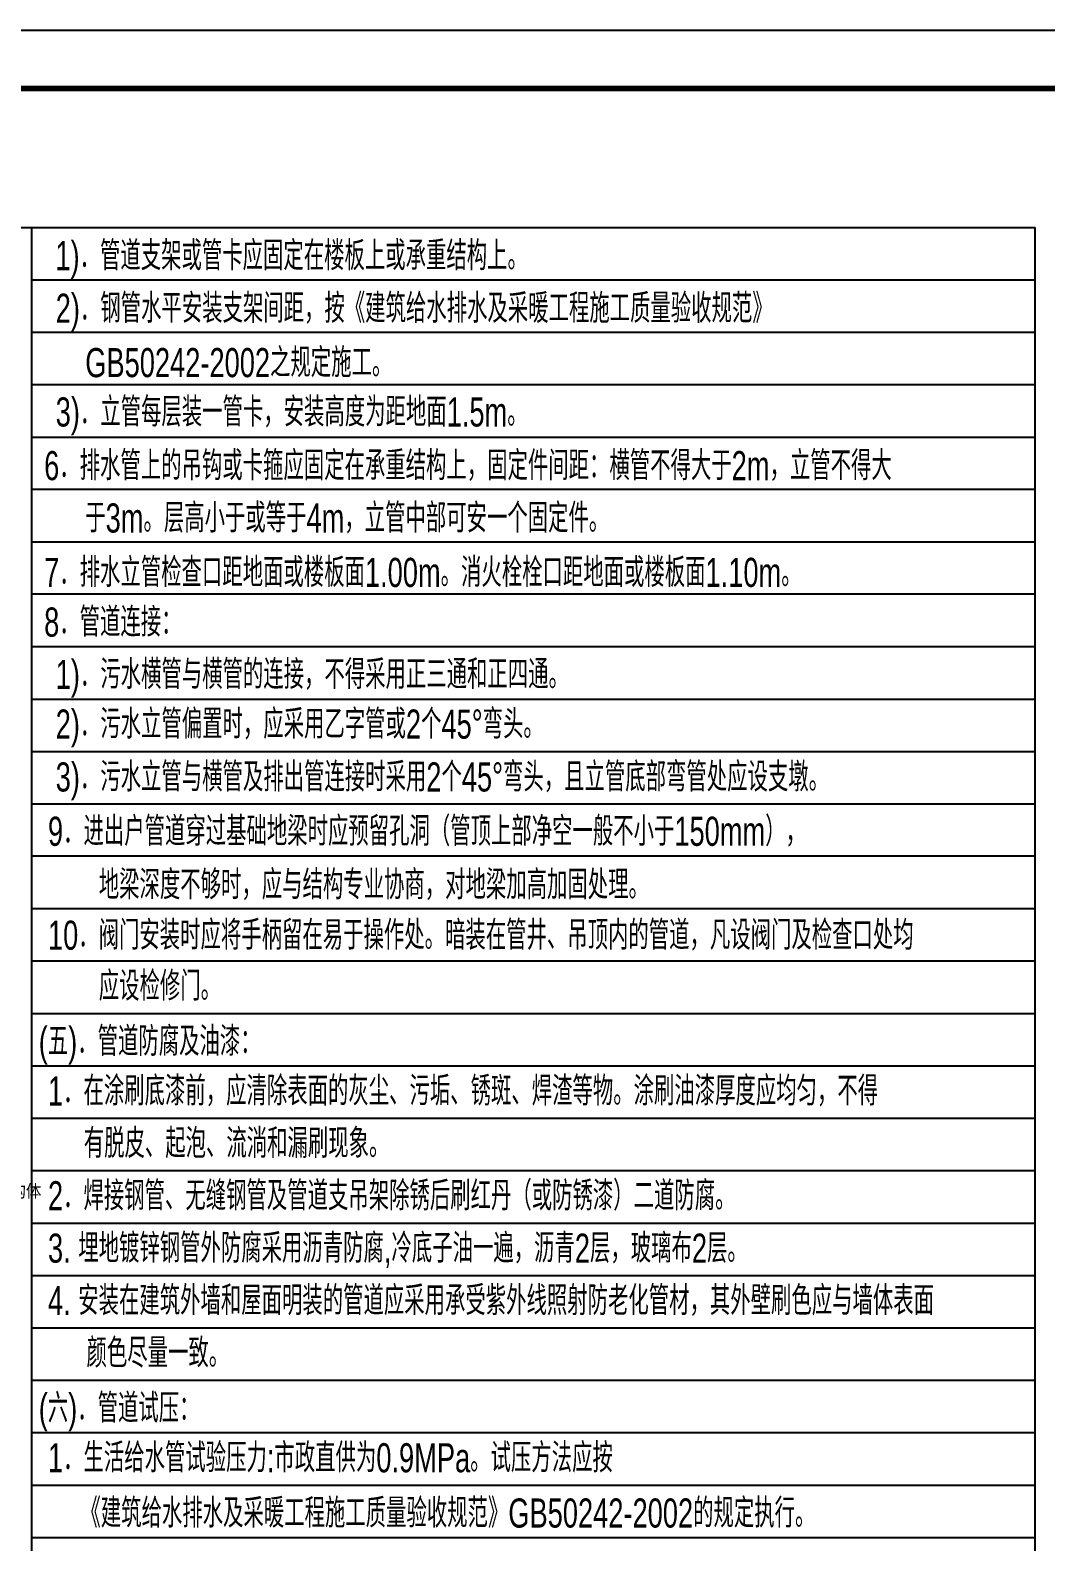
# Model space of a CAD drawing. Extents: x 795723 to 6584336, y 16443136 to 18851075.
# Drawn here: x 1999199 to 2016644, y 17879046 to 17905008 of the extents above; entities that cross this region are included whole.
import ezdxf
from ezdxf import colors
from ezdxf.entities.mleader import LeaderData, LeaderLine
from ezdxf.math import Vec2, Vec3

# ---------------------------------------------------------------- set-up
doc = ezdxf.new("R2010")
doc.units = 0
doc.header["$LTSCALE"] = 1000
doc.header["$MEASUREMENT"] = 0
for name, color, linetype in [('JZ_0', 7, 'Continuous'), ('JZ_TEXT', 42, 'Continuous'), ('TK', 4, 'Continuous')]:
    doc.layers.add(name, color=color, linetype=linetype)
doc.styles.add('gps_hz', font='hztxt_e.shx', dxfattribs={"width": 0.7, "bigfont": 'hztxt.shx'})
doc.styles.add('标题文字', font='txt.shx', dxfattribs={"bigfont": 'hztxt.shx'})

# ---------------------------------------------------------------- blocks, each defined once
blk = doc.blocks.new('GeYuanFrame_80871403', base_point=(20.09, 4.53))
at = {"layer": 'TK'}
blk.add_lwpolyline([(20.09, 4.53), (20.09, 598.53), (861.09, 598.53), (861.09, 4.53)], close=True, dxfattribs=at)
at = {"layer": 'TK', "const_width": 1}
blk.add_lwpolyline([(45.09, 588.53), (851.09, 588.53), (851.09, 14.53), (45.09, 14.53)], close=True, dxfattribs=at)
blk = doc.blocks.new('抗震大样2')
at = {"color": 4}
ml = blk.add_multileader_mtext('Standard', dxfattribs=at)
ml.set_content('{\\fFangSong_GB2312|b0|i0|c134|p49;\\W0.9;结构体}', color=4, style='标题文字')
ml.set_leader_properties()
ml.build(insert=Vec2(0, 0))
ml.multileader.update_dxf_attribs({"dogleg_length": 0.36, "arrow_head_size": 123.1})
ctx = ml.context
ctx.base_point, ctx.char_height, ctx.arrow_head_size, ctx.landing_gap_size, ctx.plane_origin = Vec3(9830.4, -102.5), 307.714, 123.1, 49.8, Vec3(8938.5, 909.7)
notes = []
notes.append((ctx, [(0, (1, 1, 0), (9733.9, -102.5), (1, 0), 96.5, [(0, [(9016.9, 1040.6)], 0, [])])]))
ctx.mtext.insert, ctx.mtext.width, ctx.mtext.flow_direction = Vec3(9880.3, 61.6), 1718.781, 5
for ctx, leaders in notes:
    for number, flags, end, landing, length, lines in leaders:
        leader = LeaderData()
        leader.index, (leader.has_last_leader_line, leader.has_dogleg_vector, leader.attachment_direction) = number, flags
        leader.last_leader_point, leader.dogleg_vector, leader.dogleg_length = Vec3(end), Vec3(landing), length
        for number, points, colour, breaks in lines:
            line = LeaderLine()
            line.index, line.vertices, line.color, line.breaks = number, Vec3.list(points), colors.encode_raw_color(colour), breaks
            leader.lines.append(line)
        ctx.leaders.append(leader)

msp = doc.modelspace()

# ---------------------------------------------------------------- linework, layer by layer
at = {"layer": 'JZ_0', "color": 8}
for p, q in [((1963761.6, 17901621.3), (2016460.9, 17901621.3)), ((1999227.9, 17853233.3), (1999227.9, 17901621.3)), ((2016460.9, 17853233.3), (2016460.9, 17901621.3)), ((1999227.9, 17900721.3), (2016460.9, 17900721.3)), ((1999227.9, 17899821.3), (2016460.9, 17899821.3)), ((1999227.9, 17898921.3), (2016460.9, 17898921.3)), ((1999227.9, 17898021.3), (2016460.9, 17898021.3)), ((2016460.9, 17897121.3), (1999227.9, 17897121.3)), ((1999227.9, 17896221.3), (2016460.9, 17896221.3)), ((2016460.9, 17895321.3), (1999227.9, 17895321.3)), ((1999227.9, 17894421.3), (2016460.9, 17894421.3)), ((1999227.9, 17893521.3), (2016460.9, 17893521.3)), ((1999227.9, 17892621.3), (2016460.9, 17892621.3)), ((1999227.9, 17891721.3), (2016460.9, 17891721.3)), ((2016460.9, 17890821.3), (1999227.9, 17890821.3)), ((1999227.9, 17889921.3), (2016460.9, 17889921.3)), ((2016460.9, 17889021.3), (1999227.9, 17889021.3)), ((1999227.9, 17888121.3), (2016460.9, 17888121.3)), ((1999227.9, 17887221.3), (2016460.9, 17887221.3)), ((1999227.9, 17886321.3), (2016460.9, 17886321.3)), ((1999227.9, 17885421.3), (2016460.9, 17885421.3)), ((1999227.9, 17884521.3), (2016460.9, 17884521.3)), ((1999227.9, 17883621.3), (2016460.9, 17883621.3)), ((1999227.9, 17882721.3), (2016460.9, 17882721.3)), ((1999227.9, 17881821.3), (2016460.9, 17881821.3)), ((1999227.9, 17880921.3), (2016460.9, 17880921.3)), ((1999227.9, 17880021.3), (2016460.9, 17880021.3)), ((1999227.9, 17879121.3), (2016460.9, 17879121.3))]:
    msp.add_line(p, q, dxfattribs=at)

# ---------------------------------------------------------------- block references
for name, p, xscale, yscale, zscale in [('GeYuanFrame_80871403', (1961261.6, 17845608), 100, 100, 100), ('抗震大样2', (1991679.8, 17885136.2), 0.7, 0.7, 0.7)]:
    msp.add_blockref(name, p, dxfattribs=dict(xscale=xscale, yscale=yscale, zscale=zscale))

# ---------------------------------------------------------------- texts
at = {"layer": 'JZ_TEXT', "style": 'gps_hz', "width": 0.7}
for s, p in [('1)．管道支架或管卡应固定在楼板上或承重结构上。', (1999631.4, 17900886.3)), ('2)．钢管水平安装支架间距，按《建筑给水排水及采暖工程施工质量验收规范》', (1999636.7, 17899982.6)), ('GB50242-2002之规定施工。', (2000144.4, 17899049.3)), ('3)．立管每层装一管卡，安装高度为距地面1.5m。', (1999636.7, 17898201.5)), ('6．排水管上的吊钩或卡箍应固定在承重结构上，固定件间距：横管不得大于2m，立管不得大', (1999438.2, 17897280)), ('于3m。层高小于或等于4m，立管中部可安一个固定件。', (2000144.4, 17896380.6)), ('7．排水立管检查口距地面或楼板面1.00m。消火栓栓口距地面或楼板面1.10m。', (1999438.2, 17895445.7)), ('8．管道连接：', (1999438.2, 17894592.9)), ('1)．污水横管与横管的连接，不得采用正三通和正四通。', (1999636.7, 17893694)), ('2)．污水立管偏置时，应采用乙字管或2个45%%d弯头。', (1999636.7, 17892840.9)), ('3)．污水立管与横管及排出管连接时采用2个45%%d弯头，且立管底部弯管处应设支墩。', (1999636.7, 17891932.7)), ('9．进出户管道穿过基础地梁时应预留孔洞（管顶上部净空一般不小于150mm），', (1999503.7, 17890999.6)), ('地梁深度不够时，应与结构专业协商，对地梁加高加固处理。', (2000376.6, 17890080.9)), ('10．阀门安装时应将手柄留在易于操作处。暗装在管井、吊顶内的管道，凡设阀门及检查口处均', (1999503.7, 17889215.4)), ('应设检修门。 ', (2000376.6, 17888340.9)), ('(五)．管道防腐及油漆：', (1999345.1, 17887391.5)), ('1．在涂刷底漆前，应清除表面的灰尘、污垢、锈斑、焊渣等物。涂刷油漆厚度应均匀，不得', (1999503.7, 17886539.4)), ('有脱皮、起泡、流淌和漏刷现象。', (2000118.7, 17885639.4)), ('2．焊接钢管、无缝钢管及管道支吊架除锈后刷红丹（或防锈漆）二道防腐。', (1999503.7, 17884739.4)), ('3. 埋地镀锌钢管外防腐采用沥青防腐,冷底子油一遍，沥青2层，玻璃布2层。', (1999503.7, 17883839.4)), ('4. 安装在建筑外墙和屋面明装的管道应采用承受紫外线照射防老化管材，其外壁刷色应与墙体表面', (1999503.7, 17882939.4)), ('颜色尽量一致。', (2000166.3, 17882039.4)), ('(六)．管道试压：', (1999345.1, 17881091.5)), ('1．生活给水管试验压力:市政直供为0.9MPa。试压方法应按', (1999503.7, 17880239.4)), ('《建筑给水排水及采暖工程施工质量验收规范》GB50242-2002的规定执行。', (2000061.5, 17879289.9))]:
    msp.add_text(s, height=500, dxfattribs=at).set_placement(p)

doc.saveas('drawing.dxf')
